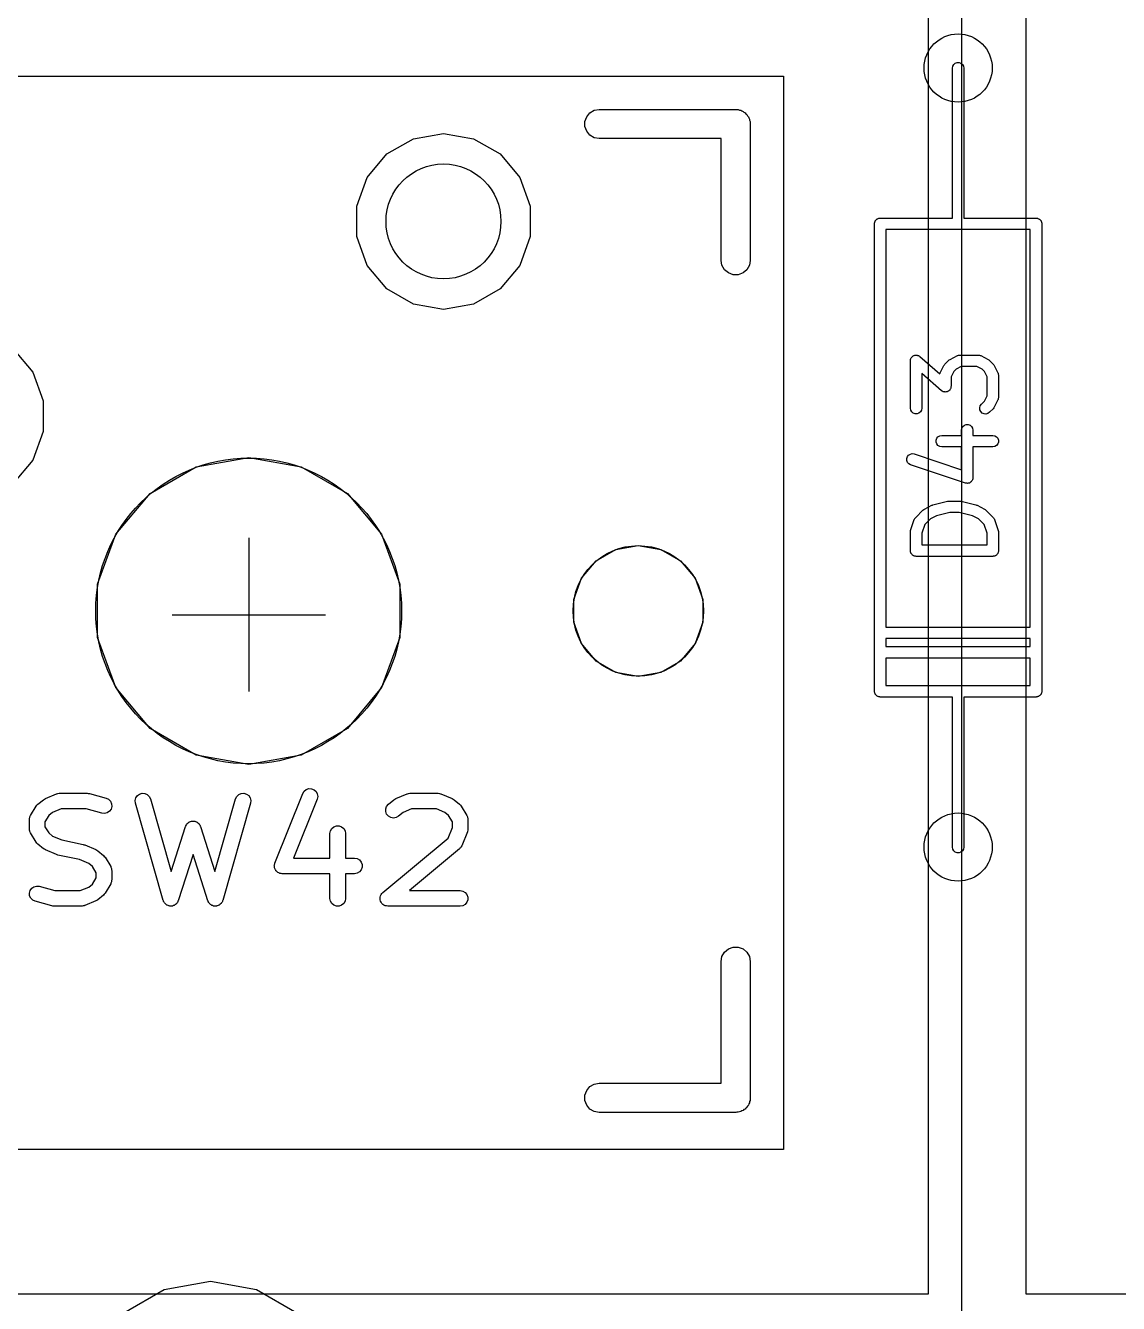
# Model space of a CAD drawing. Header units: millimetres. Extents: x 71 to 299, y 93 to 256.
# Drawn here: x 126.04 to 140.29, y 130.75 to 147.42 of the extents above; entities that cross this region are included whole.
import ezdxf

# ---------------------------------------------------------------- set-up
doc = ezdxf.new("R2010")
doc.units = ezdxf.units.MM
for name, color, linetype in [('BLACK', 7, 'Continuous'), ('PCB', 4, 'Continuous'), ('PCB_参照', 4, 'Continuous'), ('プレート', 6, 'Continuous'), ('物理キー', 7, 'Continuous')]:
    doc.layers.add(name, color=color, linetype=linetype)
doc.layers.add('補助線', color=4, linetype='Continuous', transparency=0.6)

# ---------------------------------------------------------------- blocks, each defined once
blk = doc.blocks.new('PCB詳細')
at = {"layer": 'BLACK'}
for p, q in [((73.925, -109.92), (73.9295, -109.894)), ((73.925, -111.19), (73.925, -109.92)), ((73.9295, -109.894), (73.9425, -109.872)), ((73.9425, -109.872), (73.9625, -109.855)), ((73.9625, -109.855), (73.987, -109.846)), ((73.987, -109.846), (74.013, -109.846)), ((74.013, -109.846), (74.0375, -109.855)), ((74.0375, -109.855), (74.0575, -109.872)), ((74.0575, -109.872), (74.0705, -109.894)), ((74.0705, -109.894), (74.075, -109.92)), ((74.075, -109.92), (74.075, -111.19)), ((69.1995, -110.504), (69.2568, -110.471)), ((69.2568, -110.471), (69.322, -110.459)), ((69.322, -110.459), (71.1, -110.459)), ((71.1, -110.459), (71.1164, -110.462)), ((71.1164, -110.462), (71.1331, -110.462)), ((71.1331, -110.462), (71.1487, -110.468)), ((71.1487, -110.468), (71.1652, -110.471)), ((71.1652, -110.471), (71.1796, -110.479)), ((71.1796, -110.479), (71.1953, -110.485)), ((71.1953, -110.485), (71.208, -110.496)), ((69.1344, -110.617), (69.157, -110.555)), ((69.1344, -110.683), (69.1344, -110.617)), ((69.157, -110.555), (69.1995, -110.504)), ((71.208, -110.496), (71.2225, -110.504)), ((71.2225, -110.504), (71.2332, -110.517)), ((71.2332, -110.517), (71.2459, -110.528)), ((71.2459, -110.528), (71.2543, -110.542)), ((71.2543, -110.542), (71.265, -110.555)), ((71.265, -110.555), (71.2707, -110.57)), ((71.2707, -110.57), (71.279, -110.585)), ((71.279, -110.585), (71.2819, -110.601)), ((71.2819, -110.601), (71.2876, -110.617)), ((71.2876, -110.617), (71.2876, -110.634)), ((71.2876, -110.634), (71.2905, -110.65)), ((71.2905, -110.65), (71.2905, -112.428)), ((66.8976, -110.842), (67.29, -110.773)), ((67.29, -110.773), (67.6824, -110.842)), ((69.157, -110.745), (69.1344, -110.683)), ((69.1995, -110.796), (69.157, -110.745)), ((69.2568, -110.829), (69.1995, -110.796)), ((66.5525, -111.041), (66.8976, -110.842)), ((67.6824, -110.842), (68.0275, -111.041)), ((69.322, -110.84), (69.2568, -110.829)), ((70.9095, -110.84), (69.322, -110.84)), ((70.9095, -112.428), (70.9095, -110.84)), ((66.2964, -111.346), (66.5525, -111.041)), ((68.0275, -111.041), (68.2836, -111.346)), ((73.925, -111.877), (73.925, -111.19)), ((74.075, -111.19), (74.075, -111.877)), ((66.1601, -111.721), (66.2964, -111.346)), ((68.2836, -111.346), (68.4199, -111.721)), ((66.1601, -112.119), (66.1601, -111.721)), ((68.4199, -111.721), (68.4199, -112.119)), ((72.909, -111.952), (72.9101, -111.946)), ((72.909, -118.048), (72.909, -111.952)), ((72.9101, -111.939), (72.9124, -111.933)), ((72.9101, -111.946), (72.9101, -111.939)), ((72.9124, -111.933), (72.9135, -111.926)), ((72.9135, -111.926), (72.9168, -111.921)), ((72.9168, -111.921), (72.919, -111.914)), ((72.919, -111.914), (72.9233, -111.909)), ((72.9233, -111.909), (72.9265, -111.904)), ((72.9265, -111.904), (72.9316, -111.9)), ((72.9316, -111.9), (72.9358, -111.895)), ((72.9358, -111.895), (72.9415, -111.891)), ((72.9415, -111.891), (72.9465, -111.887)), ((72.9465, -111.887), (72.9527, -111.885)), ((72.9527, -111.885), (72.9583, -111.882)), ((72.9583, -111.882), (72.9648, -111.88)), ((72.9648, -111.88), (72.971, -111.878)), ((72.971, -111.878), (72.9775, -111.878)), ((72.9775, -111.878), (72.984, -111.877)), ((72.984, -111.877), (73.925, -111.877)), ((74.075, -111.877), (75.016, -111.877)), ((75.016, -111.877), (75.0225, -111.878)), ((75.0225, -111.878), (75.029, -111.878)), ((75.029, -111.878), (75.0352, -111.88)), ((75.0352, -111.88), (75.0417, -111.882)), ((75.0417, -111.882), (75.0473, -111.885)), ((75.0473, -111.885), (75.0535, -111.887)), ((75.0535, -111.887), (75.0585, -111.891)), ((75.0585, -111.891), (75.0642, -111.895)), ((75.0642, -111.895), (75.0684, -111.9)), ((75.0684, -111.9), (75.0735, -111.904)), ((75.0735, -111.904), (75.0767, -111.909)), ((75.0767, -111.909), (75.081, -111.914)), ((75.081, -111.914), (75.0832, -111.921)), ((75.0832, -111.921), (75.0865, -111.926)), ((75.0865, -111.926), (75.0876, -111.933)), ((75.0876, -111.933), (75.0899, -111.939)), ((75.0899, -111.939), (75.0899, -111.946)), ((75.0899, -111.946), (75.091, -111.952)), ((75.091, -111.952), (75.091, -118.048)), ((66.2964, -112.494), (66.1601, -112.119)), ((68.4199, -112.119), (68.2836, -112.494)), ((74, -112.027), (73.059, -112.027)), ((73.059, -112.027), (73.059, -117.211)), ((74.941, -112.027), (74, -112.027)), ((74.941, -117.211), (74.941, -112.027)), ((66.5525, -112.799), (66.2964, -112.494)), ((68.2836, -112.494), (68.0275, -112.799)), ((70.921, -112.493), (70.9095, -112.428)), ((70.9541, -112.55), (70.921, -112.493)), ((71.279, -112.493), (71.2459, -112.55)), ((71.2905, -112.428), (71.279, -112.493)), ((71.0048, -112.593), (70.9541, -112.55)), ((71.0669, -112.616), (71.0048, -112.593)), ((71.1331, -112.616), (71.0669, -112.616)), ((71.1953, -112.593), (71.1331, -112.616)), ((71.2459, -112.55), (71.1953, -112.593)), ((66.8976, -112.998), (66.5525, -112.799)), ((68.0275, -112.799), (67.6824, -112.998)), ((67.29, -113.067), (66.8976, -112.998)), ((67.6824, -112.998), (67.29, -113.067)), ((61.6775, -113.581), (61.9336, -113.886)), ((73.3774, -113.738), (73.3787, -113.731)), ((73.3774, -114.357), (73.3774, -113.738)), ((73.3787, -113.731), (73.3788, -113.724)), ((73.3788, -113.724), (73.3809, -113.718)), ((73.3809, -113.718), (73.3819, -113.712)), ((73.3819, -113.712), (73.3856, -113.706)), ((73.3856, -113.706), (73.3882, -113.699)), ((73.3882, -113.699), (73.392, -113.695)), ((73.392, -113.695), (73.3949, -113.69)), ((73.3949, -113.69), (73.4005, -113.685)), ((73.4005, -113.685), (73.4054, -113.68)), ((73.4054, -113.68), (73.4104, -113.677)), ((73.4104, -113.677), (73.4149, -113.673)), ((73.4149, -113.673), (73.4218, -113.671)), ((73.4218, -113.671), (73.4282, -113.667)), ((73.4282, -113.667), (73.4339, -113.666)), ((73.4339, -113.666), (73.4394, -113.664)), ((73.4394, -113.664), (73.4467, -113.664)), ((73.4467, -113.664), (73.4539, -113.663)), ((73.4539, -113.663), (73.4596, -113.664)), ((73.4596, -113.664), (73.4654, -113.664)), ((73.4654, -113.664), (73.4723, -113.667)), ((73.4723, -113.667), (73.4795, -113.668)), ((73.4795, -113.668), (73.4844, -113.671)), ((73.4844, -113.671), (73.4899, -113.673)), ((73.4899, -113.673), (73.4955, -113.678)), ((73.4955, -113.678), (73.5018, -113.682)), ((73.5018, -113.682), (73.7618, -113.909)), ((73.7663, -113.895), (73.8139, -113.8)), ((73.8139, -113.8), (73.821, -113.79)), ((73.821, -113.79), (73.8279, -113.78)), ((73.8279, -113.78), (73.8755, -113.733)), ((73.8755, -113.733), (73.8854, -113.726)), ((73.8854, -113.726), (73.895, -113.719)), ((73.895, -113.719), (73.9903, -113.671)), ((74.0415, -113.813), (73.973, -113.847)), ((73.9903, -113.671), (73.9944, -113.67)), ((73.9944, -113.67), (73.9982, -113.668)), ((73.9982, -113.668), (74.0068, -113.666)), ((74.0068, -113.666), (74.0152, -113.664)), ((74.0152, -113.664), (74.0196, -113.664)), ((74.0196, -113.664), (74.0238, -113.663)), ((74.0238, -113.663), (74.2619, -113.663)), ((74.2442, -113.813), (74.0415, -113.813)), ((74.3127, -113.847), (74.2442, -113.813)), ((74.2619, -113.663), (74.2662, -113.664)), ((74.2662, -113.664), (74.2705, -113.664)), ((74.2705, -113.664), (74.2789, -113.666)), ((74.2789, -113.666), (74.2876, -113.668)), ((74.2876, -113.668), (74.2913, -113.67)), ((74.2913, -113.67), (74.2954, -113.671)), ((74.2954, -113.671), (74.3907, -113.719)), ((74.3907, -113.719), (74.4003, -113.726)), ((74.4003, -113.726), (74.4102, -113.733)), ((74.4102, -113.733), (74.4578, -113.78)), ((74.4578, -113.78), (74.4647, -113.79)), ((74.4647, -113.79), (74.4718, -113.8)), ((74.4718, -113.8), (74.5195, -113.895)), ((61.9336, -113.886), (62.0699, -114.261)), ((73.7839, -114.128), (73.5274, -113.903)), ((73.5274, -113.903), (73.5274, -114.357)), ((73.7618, -113.909), (73.7629, -113.903)), ((73.7629, -113.903), (73.765, -113.899)), ((73.765, -113.899), (73.7663, -113.895)), ((73.9426, -113.878), (73.9083, -113.946)), ((73.9083, -113.946), (73.9083, -114.071)), ((73.973, -113.847), (73.9426, -113.878)), ((74.3431, -113.878), (74.3127, -113.847)), ((74.3774, -113.946), (74.3431, -113.878)), ((74.3774, -114.197), (74.3774, -113.946)), ((74.5195, -113.895), (74.5207, -113.899)), ((74.5207, -113.899), (74.5229, -113.903)), ((74.5229, -113.903), (74.5244, -113.912)), ((74.5244, -113.912), (74.5269, -113.92)), ((74.5269, -113.92), (74.5266, -113.924)), ((74.5266, -113.924), (74.5274, -113.929)), ((74.5274, -113.929), (74.5274, -114.214)), ((73.7902, -114.132), (73.7839, -114.128)), ((73.7958, -114.136), (73.7902, -114.132)), ((73.8013, -114.138), (73.7958, -114.136)), ((73.8062, -114.141), (73.8013, -114.138)), ((73.8134, -114.143), (73.8062, -114.141)), ((73.8203, -114.145), (73.8134, -114.143)), ((73.8261, -114.145), (73.8203, -114.145)), ((73.8318, -114.146), (73.8261, -114.145)), ((73.839, -114.145), (73.8318, -114.146)), ((73.8464, -114.145), (73.839, -114.145)), ((73.8518, -114.143), (73.8464, -114.145)), ((73.8575, -114.142), (73.8518, -114.143)), ((73.8639, -114.139), (73.8575, -114.142)), ((73.8708, -114.136), (73.8639, -114.139)), ((73.8753, -114.133), (73.8708, -114.136)), ((73.8803, -114.13), (73.8753, -114.133)), ((73.8852, -114.124), (73.8803, -114.13)), ((73.8908, -114.12), (73.8852, -114.124)), ((73.8937, -114.115), (73.8908, -114.12)), ((73.8975, -114.11), (73.8937, -114.115)), ((73.9001, -114.103), (73.8975, -114.11)), ((73.9038, -114.097), (73.9001, -114.103)), ((73.9048, -114.091), (73.9038, -114.097)), ((73.9069, -114.086), (73.9048, -114.091)), ((73.9071, -114.079), (73.9069, -114.086)), ((73.9083, -114.071), (73.9071, -114.079)), ((62.0699, -114.261), (62.0699, -114.659)), ((74.2824, -114.351), (74.2892, -114.325)), ((74.2892, -114.325), (74.3041, -114.304)), ((74.3041, -114.304), (74.3431, -114.265)), ((74.3431, -114.265), (74.3774, -114.197)), ((74.5195, -114.248), (74.4718, -114.343)), ((74.5207, -114.244), (74.5195, -114.248)), ((74.5229, -114.24), (74.5207, -114.244)), ((74.5244, -114.231), (74.5229, -114.24)), ((74.5269, -114.223), (74.5244, -114.231)), ((74.5274, -114.214), (74.5266, -114.219)), ((74.5266, -114.219), (74.5269, -114.223)), ((73.3819, -114.383), (73.3774, -114.357)), ((73.3949, -114.405), (73.3819, -114.383)), ((73.4149, -114.422), (73.3949, -114.405)), ((73.4394, -114.431), (73.4149, -114.422)), ((73.4654, -114.431), (73.4394, -114.431)), ((73.4899, -114.422), (73.4654, -114.431)), ((73.5098, -114.405), (73.4899, -114.422)), ((73.5229, -114.383), (73.5098, -114.405)), ((73.5274, -114.357), (73.5229, -114.383)), ((74.2847, -114.377), (74.2824, -114.351)), ((74.2957, -114.4), (74.2847, -114.377)), ((74.3141, -114.419), (74.2957, -114.4)), ((74.3377, -114.43), (74.3141, -114.419)), ((74.3637, -114.432), (74.3377, -114.43)), ((74.3888, -114.425), (74.3637, -114.432)), ((74.4102, -114.41), (74.3888, -114.425)), ((74.4578, -114.363), (74.4102, -114.41)), ((74.4647, -114.353), (74.4578, -114.363)), ((74.4718, -114.343), (74.4647, -114.353)), ((62.0699, -114.659), (61.9336, -115.034)), ((74.044, -114.643), (74.0486, -114.617)), ((74.044, -114.711), (74.044, -114.643)), ((74.0486, -114.617), (74.0616, -114.595)), ((74.0616, -114.595), (74.0815, -114.578)), ((74.0815, -114.578), (74.106, -114.569)), ((74.106, -114.569), (74.1321, -114.569)), ((74.1321, -114.569), (74.1565, -114.578)), ((74.1565, -114.578), (74.1765, -114.595)), ((74.1765, -114.595), (74.1895, -114.617)), ((74.1895, -114.617), (74.194, -114.643)), ((74.194, -114.643), (74.194, -114.711)), ((73.7119, -114.773), (73.7208, -114.748)), ((73.7119, -114.799), (73.7119, -114.773)), ((73.7208, -114.823), (73.7119, -114.799)), ((73.7208, -114.748), (73.7375, -114.728)), ((73.7375, -114.843), (73.7208, -114.823)), ((73.7375, -114.728), (73.7601, -114.715)), ((73.7601, -114.715), (73.7857, -114.711)), ((73.7857, -114.711), (74.044, -114.711)), ((74.194, -114.711), (74.4524, -114.711)), ((74.4524, -114.711), (74.478, -114.715)), ((74.478, -114.715), (74.5006, -114.728)), ((74.5006, -114.728), (74.5173, -114.748)), ((74.5173, -114.823), (74.5006, -114.843)), ((74.5173, -114.748), (74.5262, -114.773)), ((74.5262, -114.799), (74.5173, -114.823)), ((74.5262, -114.773), (74.5262, -114.799)), ((73.3306, -115.013), (73.3388, -114.988)), ((73.3388, -114.988), (73.355, -114.968)), ((73.355, -114.968), (73.3772, -114.954)), ((73.3772, -114.954), (73.4027, -114.949)), ((73.4027, -114.949), (73.4285, -114.953)), ((73.4285, -114.953), (74.044, -115.158)), ((73.7601, -114.856), (73.7375, -114.843)), ((73.7857, -114.861), (73.7601, -114.856)), ((74.044, -114.861), (73.7857, -114.861)), ((74.044, -115.158), (74.044, -114.861)), ((74.4524, -114.861), (74.194, -114.861)), ((74.194, -114.861), (74.194, -115.262)), ((74.478, -114.856), (74.4524, -114.861)), ((74.5006, -114.843), (74.478, -114.856)), ((61.9336, -115.034), (61.6775, -115.339)), ((63.4634, -115.467), (64.0654, -115.119)), ((64.0654, -115.119), (64.75, -114.998)), ((64.75, -114.998), (65.4346, -115.119)), ((65.4346, -115.119), (66.0365, -115.467)), ((73.3313, -115.039), (73.3306, -115.013)), ((73.3409, -115.063), (73.3313, -115.039)), ((73.3581, -115.083), (73.3409, -115.063)), ((73.381, -115.095), (73.3581, -115.083)), ((74.0953, -115.333), (73.381, -115.095)), ((74.1565, -115.327), (74.1513, -115.329)), ((74.1624, -115.322), (74.1565, -115.327)), ((74.1688, -115.318), (74.1624, -115.322)), ((74.1723, -115.314), (74.1688, -115.318)), ((74.1765, -115.31), (74.1723, -115.314)), ((74.1803, -115.304), (74.1765, -115.31)), ((74.185, -115.298), (74.1803, -115.304)), ((74.1868, -115.292), (74.185, -115.298)), ((74.1895, -115.288), (74.1868, -115.292)), ((74.1908, -115.28), (74.1895, -115.288)), ((74.1932, -115.273), (74.1908, -115.28)), ((74.194, -115.262), (74.1931, -115.267)), ((74.1931, -115.267), (74.1932, -115.273)), ((63.0166, -115.999), (63.4634, -115.467)), ((66.0365, -115.467), (66.4834, -115.999)), ((74.1008, -115.334), (74.0953, -115.333)), ((74.106, -115.336), (74.1008, -115.334)), ((74.1136, -115.336), (74.106, -115.336)), ((74.1211, -115.337), (74.1136, -115.336)), ((74.1265, -115.336), (74.1211, -115.337)), ((74.1321, -115.336), (74.1265, -115.336)), ((74.1392, -115.333), (74.1321, -115.336)), ((74.1466, -115.332), (74.1392, -115.333)), ((74.1513, -115.329), (74.1466, -115.332)), ((73.5617, -115.671), (73.6569, -115.623)), ((73.6569, -115.623), (73.6648, -115.621)), ((73.6648, -115.621), (73.6723, -115.618)), ((73.6723, -115.618), (73.8628, -115.57)), ((73.8628, -115.57), (73.8719, -115.569)), ((73.8719, -115.569), (73.881, -115.568)), ((73.881, -115.568), (74.0238, -115.568)), ((74.0238, -115.568), (74.0328, -115.569)), ((74.0328, -115.569), (74.042, -115.57)), ((74.042, -115.57), (74.2325, -115.618)), ((74.2325, -115.618), (74.24, -115.621)), ((74.24, -115.621), (74.2478, -115.623)), ((74.2478, -115.623), (74.3431, -115.671)), ((73.3812, -115.952), (73.4288, -115.81)), ((73.4288, -115.81), (73.4309, -115.806)), ((73.4309, -115.806), (73.432, -115.802)), ((73.432, -115.802), (73.4371, -115.794)), ((73.4371, -115.794), (73.4413, -115.787)), ((73.4413, -115.787), (73.4445, -115.784)), ((73.4445, -115.784), (73.447, -115.78)), ((73.447, -115.78), (73.5422, -115.685)), ((73.5422, -115.685), (73.552, -115.678)), ((73.552, -115.678), (73.5617, -115.671)), ((73.6397, -115.8), (73.5656, -115.874)), ((73.7167, -115.761), (73.6397, -115.8)), ((73.8902, -115.718), (73.7167, -115.761)), ((74.0146, -115.718), (73.8902, -115.718)), ((74.1881, -115.761), (74.0146, -115.718)), ((74.2651, -115.8), (74.1881, -115.761)), ((74.3392, -115.874), (74.2651, -115.8)), ((74.3431, -115.671), (74.3527, -115.678)), ((74.3527, -115.678), (74.3626, -115.685)), ((74.3626, -115.685), (74.4578, -115.78)), ((74.4578, -115.78), (74.4603, -115.784)), ((74.4603, -115.784), (74.4635, -115.787)), ((74.4635, -115.787), (74.4677, -115.794)), ((74.4677, -115.794), (74.4727, -115.802)), ((74.4727, -115.802), (74.4739, -115.806)), ((74.4739, -115.806), (74.4759, -115.81)), ((74.4759, -115.81), (74.5235, -115.952)), ((73.3774, -115.976), (73.3795, -115.964)), ((73.3774, -116.214), (73.3774, -115.976)), ((73.3795, -115.964), (73.3812, -115.952)), ((73.5656, -115.874), (73.5274, -115.988)), ((73.5274, -115.988), (73.5274, -116.139)), ((74.3774, -115.988), (74.3392, -115.874)), ((74.3774, -116.139), (74.3774, -115.988)), ((74.5235, -115.952), (74.5253, -115.964)), ((74.5253, -115.964), (74.5274, -115.976)), ((74.5274, -115.976), (74.5274, -116.214)), ((62.7789, -116.652), (63.0166, -115.999)), ((66.4834, -115.999), (66.7211, -116.652)), ((69.5379, -116.197), (69.83, -116.146)), ((69.83, -116.146), (70.1221, -116.197)), ((73.5274, -116.139), (74.3774, -116.139)), ((69.281, -116.346), (69.5379, -116.197)), ((70.1221, -116.197), (70.379, -116.346)), ((73.3785, -116.221), (73.3774, -116.214)), ((73.3785, -116.227), (73.3785, -116.221)), ((73.3808, -116.233), (73.3785, -116.227)), ((73.3819, -116.24), (73.3808, -116.233)), ((73.3852, -116.246), (73.3819, -116.24)), ((73.3874, -116.252), (73.3852, -116.246)), ((73.3916, -116.257), (73.3874, -116.252)), ((73.3949, -116.262), (73.3916, -116.257)), ((73.4, -116.267), (73.3949, -116.262)), ((73.4042, -116.272), (73.4, -116.267)), ((73.4099, -116.275), (73.4042, -116.272)), ((73.4149, -116.279), (73.4099, -116.275)), ((73.421, -116.281), (73.4149, -116.279)), ((73.4267, -116.285), (73.421, -116.281)), ((73.4332, -116.286), (73.4267, -116.285)), ((73.4394, -116.288), (73.4332, -116.286)), ((73.4459, -116.288), (73.4394, -116.288)), ((73.4524, -116.289), (73.4459, -116.288)), ((74.4524, -116.289), (73.4524, -116.289)), ((74.4588, -116.288), (74.4524, -116.289)), ((74.4654, -116.288), (74.4588, -116.288)), ((74.4716, -116.286), (74.4654, -116.288)), ((74.478, -116.285), (74.4716, -116.286)), ((74.4837, -116.281), (74.478, -116.285)), ((74.4899, -116.279), (74.4837, -116.281)), ((74.4949, -116.275), (74.4899, -116.279)), ((74.5006, -116.272), (74.4949, -116.275)), ((74.5048, -116.267), (74.5006, -116.272)), ((74.5098, -116.262), (74.5048, -116.267)), ((74.5131, -116.257), (74.5098, -116.262)), ((74.5173, -116.252), (74.5131, -116.257)), ((74.5196, -116.246), (74.5173, -116.252)), ((74.5229, -116.24), (74.5196, -116.246)), ((74.524, -116.233), (74.5229, -116.24)), ((74.5262, -116.227), (74.524, -116.233)), ((74.5274, -116.214), (74.5262, -116.221)), ((74.5262, -116.221), (74.5262, -116.227)), ((69.0903, -116.573), (69.281, -116.346)), ((70.379, -116.346), (70.5697, -116.573)), ((62.7789, -117.348), (62.7789, -116.652)), ((66.7211, -116.652), (66.7211, -117.348)), ((68.9888, -116.852), (69.0903, -116.573)), ((70.5697, -116.573), (70.6712, -116.852)), ((68.9888, -117.148), (68.9888, -116.852)), ((70.6712, -116.852), (70.6712, -117.148)), ((69.0903, -117.427), (68.9888, -117.148)), ((70.6712, -117.148), (70.5697, -117.427)), ((73.059, -117.211), (74.941, -117.211)), ((63.0166, -118.001), (62.7789, -117.348)), ((66.7211, -117.348), (66.4834, -118.001)), ((69.281, -117.654), (69.0903, -117.427)), ((70.5697, -117.427), (70.379, -117.654)), ((73.059, -117.361), (73.059, -117.465)), ((74.941, -117.361), (73.059, -117.361)), ((73.059, -117.465), (74.941, -117.465)), ((74.941, -117.465), (74.941, -117.361)), ((69.5379, -117.803), (69.281, -117.654)), ((70.379, -117.654), (70.1221, -117.803)), ((74.941, -117.615), (73.059, -117.615)), ((73.059, -117.615), (73.059, -117.973)), ((74.941, -117.973), (74.941, -117.615)), ((69.83, -117.854), (69.5379, -117.803)), ((70.1221, -117.803), (69.83, -117.854)), ((73.059, -117.973), (74, -117.973)), ((74, -117.973), (74.941, -117.973)), ((63.4634, -118.533), (63.0166, -118.001)), ((66.4834, -118.001), (66.0365, -118.533)), ((72.9101, -118.054), (72.909, -118.048)), ((72.9101, -118.061), (72.9101, -118.054)), ((72.9124, -118.067), (72.9101, -118.061)), ((72.9135, -118.074), (72.9124, -118.067)), ((72.9168, -118.079), (72.9135, -118.074)), ((72.919, -118.085), (72.9168, -118.079)), ((72.9233, -118.091), (72.919, -118.085)), ((72.9265, -118.096), (72.9233, -118.091)), ((72.9316, -118.1), (72.9265, -118.096)), ((72.9358, -118.105), (72.9316, -118.1)), ((72.9415, -118.109), (72.9358, -118.105)), ((72.9465, -118.113), (72.9415, -118.109)), ((72.9527, -118.115), (72.9465, -118.113)), ((72.9583, -118.118), (72.9527, -118.115)), ((72.9648, -118.12), (72.9583, -118.118)), ((72.971, -118.122), (72.9648, -118.12)), ((72.9775, -118.122), (72.971, -118.122)), ((72.984, -118.123), (72.9775, -118.122)), ((73.925, -118.123), (72.984, -118.123)), ((73.925, -118.81), (73.925, -118.123)), ((75.016, -118.123), (74.075, -118.123)), ((74.075, -118.123), (74.075, -118.81)), ((75.0225, -118.122), (75.016, -118.123)), ((75.029, -118.122), (75.0225, -118.122)), ((75.0352, -118.12), (75.029, -118.122)), ((75.0417, -118.118), (75.0352, -118.12)), ((75.0473, -118.115), (75.0417, -118.118)), ((75.0535, -118.113), (75.0473, -118.115)), ((75.0585, -118.109), (75.0535, -118.113)), ((75.0642, -118.105), (75.0585, -118.109)), ((75.0684, -118.1), (75.0642, -118.105)), ((75.0735, -118.096), (75.0684, -118.1)), ((75.0767, -118.091), (75.0735, -118.096)), ((75.081, -118.085), (75.0767, -118.091)), ((75.0832, -118.079), (75.081, -118.085)), ((75.0865, -118.074), (75.0832, -118.079)), ((75.0876, -118.067), (75.0865, -118.074)), ((75.0899, -118.061), (75.0876, -118.067)), ((75.091, -118.048), (75.0899, -118.054)), ((75.0899, -118.054), (75.0899, -118.061)), ((64.0654, -118.881), (63.4634, -118.533)), ((66.0365, -118.533), (65.4346, -118.881)), ((73.925, -120.08), (73.925, -118.81)), ((74.075, -118.81), (74.075, -120.08)), ((64.75, -119.002), (64.0654, -118.881)), ((65.4346, -118.881), (64.75, -119.002)), ((65.5003, -119.33), (65.5338, -119.318)), ((65.5338, -119.318), (65.5691, -119.32)), ((65.5691, -119.32), (65.6018, -119.333)), ((61.9998, -119.522), (62.0724, -119.462)), ((62.0724, -119.462), (62.0856, -119.454)), ((62.0856, -119.454), (62.0984, -119.446)), ((62.0984, -119.446), (62.2435, -119.386)), ((62.2435, -119.386), (62.2458, -119.385)), ((62.2458, -119.385), (62.2478, -119.384)), ((62.2478, -119.384), (62.2629, -119.381)), ((62.2629, -119.381), (62.2779, -119.378)), ((62.2779, -119.378), (62.2803, -119.378)), ((62.2803, -119.378), (62.2826, -119.378)), ((62.2826, -119.378), (62.6454, -119.378)), ((62.6454, -119.378), (62.659, -119.38)), ((62.659, -119.38), (62.6726, -119.382)), ((62.6726, -119.382), (62.8903, -119.442)), ((62.8903, -119.442), (62.9222, -119.457)), ((62.9222, -119.457), (62.9469, -119.482)), ((62.9469, -119.482), (62.9615, -119.515)), ((63.2698, -119.472), (63.2784, -119.438)), ((63.2735, -119.507), (63.2698, -119.472)), ((63.2784, -119.438), (63.2981, -119.409)), ((63.2981, -119.409), (63.3267, -119.388)), ((63.3267, -119.388), (63.3606, -119.378)), ((63.3606, -119.378), (63.3958, -119.381)), ((63.3958, -119.381), (63.428, -119.395)), ((63.428, -119.395), (63.4534, -119.42)), ((63.4534, -119.42), (63.4688, -119.452)), ((63.4688, -119.452), (63.7395, -120.399)), ((64.3091, -120.399), (64.5797, -119.452)), ((64.5797, -119.452), (64.5952, -119.42)), ((64.5952, -119.42), (64.6205, -119.395)), ((64.6205, -119.395), (64.6528, -119.381)), ((64.6528, -119.381), (64.688, -119.378)), ((64.688, -119.378), (64.7219, -119.388)), ((64.7219, -119.388), (64.7504, -119.409)), ((64.7504, -119.409), (64.7702, -119.438)), ((64.7702, -119.438), (64.7788, -119.472)), ((64.7788, -119.472), (64.7751, -119.507)), ((65.0911, -120.288), (65.454, -119.381)), ((65.6426, -119.457), (65.3355, -120.225)), ((65.454, -119.381), (65.4725, -119.351)), ((65.4725, -119.351), (65.5003, -119.33)), ((65.6018, -119.333), (65.6281, -119.356)), ((65.6281, -119.356), (65.6448, -119.387)), ((65.6498, -119.422), (65.6426, -119.457)), ((65.6448, -119.387), (65.6498, -119.422)), ((66.5718, -119.522), (66.6444, -119.462)), ((66.6444, -119.462), (66.6576, -119.454)), ((66.6576, -119.454), (66.6704, -119.446)), ((66.6704, -119.446), (66.8155, -119.386)), ((66.8155, -119.386), (66.8178, -119.385)), ((66.8178, -119.385), (66.8198, -119.384)), ((66.8198, -119.384), (66.8349, -119.381)), ((66.8349, -119.381), (66.8499, -119.378)), ((66.8499, -119.378), (66.8523, -119.378)), ((66.8523, -119.378), (66.8546, -119.378)), ((66.8546, -119.378), (67.2174, -119.378)), ((67.2174, -119.378), (67.2197, -119.378)), ((67.2197, -119.378), (67.2221, -119.378)), ((67.2221, -119.378), (67.2371, -119.381)), ((67.2371, -119.381), (67.2522, -119.384)), ((67.2522, -119.384), (67.2542, -119.385)), ((67.2542, -119.385), (67.2565, -119.386)), ((67.2565, -119.386), (67.4016, -119.446)), ((67.4016, -119.446), (67.4144, -119.454)), ((67.4144, -119.454), (67.4276, -119.462)), ((67.4276, -119.462), (67.5002, -119.522)), ((61.9052, -119.669), (61.9777, -119.548)), ((61.9777, -119.548), (61.9888, -119.535)), ((61.9888, -119.535), (61.9998, -119.522)), ((62.1907, -119.628), (62.1431, -119.668)), ((62.3029, -119.581), (62.1907, -119.628)), ((62.6316, -119.581), (62.3029, -119.581)), ((62.8359, -119.638), (62.6316, -119.581)), ((62.8711, -119.641), (62.8359, -119.638)), ((62.9052, -119.632), (62.8711, -119.641)), ((62.9343, -119.612), (62.9052, -119.632)), ((62.9548, -119.584), (62.9343, -119.612)), ((62.9643, -119.55), (62.9548, -119.584)), ((62.9615, -119.515), (62.9643, -119.55)), ((63.6363, -120.777), (63.2735, -119.507)), ((64.7751, -119.507), (64.4123, -120.777)), ((66.5367, -119.618), (66.5369, -119.582)), ((66.5487, -119.651), (66.5367, -119.618)), ((66.5369, -119.582), (66.549, -119.549)), ((66.5713, -119.678), (66.5487, -119.651)), ((66.549, -119.549), (66.5718, -119.522)), ((66.7627, -119.628), (66.7019, -119.679)), ((66.8749, -119.581), (66.7627, -119.628)), ((67.1971, -119.581), (66.8749, -119.581)), ((67.3093, -119.628), (67.1971, -119.581)), ((67.3569, -119.668), (67.3093, -119.628)), ((67.5002, -119.522), (67.5111, -119.535)), ((67.5111, -119.535), (67.5223, -119.548)), ((67.5223, -119.548), (67.5948, -119.669)), ((61.8907, -119.721), (61.8924, -119.712)), ((61.8907, -119.842), (61.8907, -119.721)), ((61.8924, -119.712), (61.8925, -119.702)), ((61.8925, -119.702), (61.8954, -119.695)), ((61.8954, -119.695), (61.8968, -119.687)), ((61.8968, -119.687), (61.9017, -119.678)), ((61.9017, -119.678), (61.9052, -119.669)), ((62.1431, -119.668), (62.0939, -119.75)), ((62.0939, -119.75), (62.0939, -119.814)), ((62.0939, -119.814), (62.1431, -119.896)), ((63.7395, -120.399), (63.9275, -119.811)), ((63.9275, -119.811), (63.9294, -119.808)), ((63.9294, -119.808), (63.9303, -119.804)), ((63.9303, -119.804), (63.9376, -119.792)), ((63.9376, -119.792), (63.9439, -119.78)), ((63.9439, -119.78), (63.9469, -119.777)), ((63.9469, -119.777), (63.9491, -119.774)), ((63.9491, -119.774), (63.9599, -119.766)), ((63.9599, -119.766), (63.9701, -119.756)), ((63.9701, -119.756), (63.9738, -119.755)), ((63.9738, -119.755), (63.977, -119.752)), ((63.977, -119.752), (63.99, -119.748)), ((63.99, -119.748), (64.0027, -119.743)), ((64.0027, -119.743), (64.0068, -119.743)), ((64.0068, -119.743), (64.0106, -119.742)), ((64.0106, -119.742), (64.0243, -119.742)), ((64.0243, -119.742), (64.038, -119.742)), ((64.038, -119.742), (64.0418, -119.743)), ((64.0418, -119.743), (64.0459, -119.743)), ((64.0459, -119.743), (64.0585, -119.748)), ((64.0585, -119.748), (64.0716, -119.752)), ((64.0716, -119.752), (64.0748, -119.755)), ((64.0748, -119.755), (64.0785, -119.756)), ((64.0785, -119.756), (64.0887, -119.766)), ((64.0887, -119.766), (64.0995, -119.774)), ((64.0995, -119.774), (64.1016, -119.777)), ((64.1016, -119.777), (64.1046, -119.78)), ((64.1046, -119.78), (64.111, -119.792)), ((64.111, -119.792), (64.1183, -119.804)), ((64.1183, -119.804), (64.1192, -119.808)), ((64.1192, -119.808), (64.1211, -119.811)), ((64.1211, -119.811), (64.3091, -120.399)), ((65.8333, -119.838), (65.8603, -119.815)), ((65.8603, -119.815), (65.8935, -119.803)), ((65.8935, -119.803), (65.9288, -119.803)), ((65.9288, -119.803), (65.9619, -119.815)), ((65.9619, -119.815), (65.989, -119.838)), ((66.6018, -119.696), (66.5713, -119.678)), ((66.6365, -119.702), (66.6018, -119.696)), ((66.6713, -119.696), (66.6365, -119.702)), ((66.7019, -119.679), (66.6713, -119.696)), ((67.3504, -119.962), (67.4061, -119.823)), ((67.4061, -119.75), (67.3569, -119.668)), ((67.4061, -119.823), (67.4061, -119.75)), ((67.5948, -119.669), (67.5983, -119.678)), ((67.5983, -119.678), (67.6032, -119.687)), ((67.6032, -119.687), (67.6046, -119.695)), ((67.6046, -119.695), (67.6075, -119.702)), ((67.6075, -119.702), (67.6076, -119.712)), ((67.6076, -119.712), (67.6093, -119.721)), ((67.6093, -119.721), (67.6093, -119.842)), ((61.8924, -119.852), (61.8907, -119.842)), ((61.8925, -119.862), (61.8924, -119.852)), ((61.8954, -119.869), (61.8925, -119.862)), ((61.8968, -119.877), (61.8954, -119.869)), ((61.9017, -119.886), (61.8968, -119.877)), ((61.9052, -119.895), (61.9017, -119.886)), ((61.9777, -120.016), (61.9052, -119.895)), ((62.1431, -119.896), (62.1907, -119.936)), ((62.1907, -119.936), (62.3127, -119.987)), ((62.3127, -119.987), (62.5936, -120.045)), ((65.8095, -119.903), (65.8157, -119.868)), ((65.8095, -120.225), (65.8095, -119.903)), ((65.8157, -119.868), (65.8333, -119.838)), ((65.989, -119.838), (66.0066, -119.868)), ((66.0066, -119.868), (66.0127, -119.903)), ((66.0127, -119.903), (66.0127, -120.225)), ((66.4992, -120.671), (67.3504, -119.962)), ((67.602, -119.88), (67.5295, -120.062)), ((67.6024, -119.879), (67.602, -119.88)), ((67.6032, -119.877), (67.6024, -119.879)), ((67.606, -119.861), (67.6032, -119.877)), ((67.6093, -119.846), (67.606, -119.861)), ((67.6093, -119.842), (67.609, -119.844)), ((67.609, -119.844), (67.6093, -119.846)), ((61.9889, -120.028), (61.9777, -120.016)), ((61.9998, -120.041), (61.9889, -120.028)), ((62.0724, -120.102), (61.9998, -120.041)), ((62.0856, -120.109), (62.0724, -120.102)), ((62.0984, -120.118), (62.0856, -120.109)), ((62.2435, -120.178), (62.0984, -120.118)), ((62.5936, -120.045), (62.6025, -120.049)), ((62.6025, -120.049), (62.6119, -120.051)), ((62.6119, -120.051), (62.7571, -120.111)), ((62.7571, -120.111), (62.7699, -120.12)), ((62.7699, -120.12), (62.783, -120.127)), ((62.783, -120.127), (62.8556, -120.188)), ((67.5002, -120.102), (66.8449, -120.648)), ((67.505, -120.096), (67.5002, -120.102)), ((67.5109, -120.092), (67.505, -120.096)), ((67.5163, -120.083), (67.5109, -120.092)), ((67.523, -120.075), (67.5163, -120.083)), ((67.5255, -120.068), (67.523, -120.075)), ((67.5295, -120.062), (67.5255, -120.068)), ((73.9295, -120.106), (73.925, -120.08)), ((73.9425, -120.128), (73.9295, -120.106)), ((73.9625, -120.145), (73.9425, -120.128)), ((73.987, -120.154), (73.9625, -120.145)), ((74.013, -120.154), (73.987, -120.154)), ((74.0375, -120.145), (74.013, -120.154)), ((74.0575, -120.128), (74.0375, -120.145)), ((74.0705, -120.106), (74.0575, -120.128)), ((74.075, -120.08), (74.0705, -120.106)), ((62.2529, -120.18), (62.2435, -120.178)), ((62.2618, -120.184), (62.2529, -120.18)), ((62.5427, -120.242), (62.2618, -120.184)), ((62.6648, -120.293), (62.5427, -120.242)), ((62.7123, -120.333), (62.6648, -120.293)), ((62.8556, -120.188), (62.8666, -120.201)), ((62.8666, -120.201), (62.8777, -120.213)), ((62.8777, -120.213), (62.9503, -120.334)), ((64.0243, -120.176), (63.8308, -120.78)), ((64.2178, -120.78), (64.0243, -120.176)), ((65.0839, -120.323), (65.0854, -120.316)), ((65.0854, -120.333), (65.0839, -120.323)), ((65.0854, -120.309), (65.089, -120.299)), ((65.0854, -120.316), (65.0854, -120.309)), ((65.089, -120.299), (65.0911, -120.288)), ((65.3355, -120.225), (65.8095, -120.225)), ((66.0127, -120.225), (66.1289, -120.225)), ((66.1289, -120.225), (66.1636, -120.231)), ((66.1636, -120.231), (66.1942, -120.248)), ((66.1942, -120.248), (66.2168, -120.275)), ((66.2168, -120.275), (66.2289, -120.309)), ((66.2289, -120.309), (66.2289, -120.344)), ((62.7615, -120.415), (62.7123, -120.333)), ((62.7123, -120.562), (62.7615, -120.479)), ((62.7615, -120.479), (62.7615, -120.415)), ((62.9503, -120.334), (62.9537, -120.343)), ((62.9537, -120.343), (62.9586, -120.352)), ((62.9586, -120.352), (62.96, -120.36)), ((62.96, -120.36), (62.9629, -120.367)), ((62.9629, -120.367), (62.9631, -120.377)), ((62.9631, -120.377), (62.9647, -120.387)), ((62.9647, -120.387), (62.9647, -120.508)), ((65.0854, -120.344), (65.0854, -120.333)), ((65.0879, -120.351), (65.0854, -120.344)), ((65.0889, -120.358), (65.0879, -120.351)), ((65.0939, -120.367), (65.0889, -120.358)), ((65.0974, -120.377), (65.0939, -120.367)), ((65.1021, -120.383), (65.0974, -120.377)), ((65.1056, -120.389), (65.1021, -120.383)), ((65.1134, -120.396), (65.1056, -120.389)), ((65.1201, -120.404), (65.1134, -120.396)), ((65.1264, -120.408), (65.1201, -120.404)), ((65.1319, -120.413), (65.1264, -120.408)), ((65.1416, -120.416), (65.1319, -120.413)), ((65.1507, -120.422), (65.1416, -120.416)), ((65.1579, -120.423), (65.1507, -120.422)), ((65.1646, -120.426), (65.1579, -120.423)), ((65.1751, -120.426), (65.1646, -120.426)), ((65.1854, -120.428), (65.1751, -120.426)), ((65.8095, -120.428), (65.1854, -120.428)), ((65.8095, -120.75), (65.8095, -120.428)), ((66.1289, -120.428), (66.0127, -120.428)), ((66.0127, -120.428), (66.0127, -120.75)), ((66.1636, -120.422), (66.1289, -120.428)), ((66.1942, -120.404), (66.1636, -120.422)), ((66.2168, -120.377), (66.1942, -120.404)), ((66.2289, -120.344), (66.2168, -120.377)), ((61.8912, -120.679), (61.9006, -120.645)), ((61.9006, -120.645), (61.9211, -120.617)), ((61.9211, -120.617), (61.9502, -120.597)), ((61.9502, -120.597), (61.9844, -120.588)), ((61.9844, -120.588), (62.0195, -120.591)), ((62.0195, -120.591), (62.2238, -120.648)), ((62.2238, -120.648), (62.5525, -120.648)), ((62.5525, -120.648), (62.6648, -120.601)), ((62.6648, -120.601), (62.7123, -120.562)), ((62.9503, -120.56), (62.8777, -120.681)), ((62.9537, -120.551), (62.9503, -120.56)), ((62.9586, -120.542), (62.9537, -120.551)), ((62.96, -120.534), (62.9586, -120.542)), ((62.9629, -120.527), (62.96, -120.534)), ((62.9631, -120.517), (62.9629, -120.527)), ((62.9647, -120.508), (62.9631, -120.517)), ((66.8449, -120.648), (67.5077, -120.648)), ((67.5077, -120.648), (67.5425, -120.654)), ((67.5425, -120.654), (67.573, -120.672)), ((61.8939, -120.714), (61.8912, -120.679)), ((61.9085, -120.747), (61.8939, -120.714)), ((61.9333, -120.772), (61.9085, -120.747)), ((61.9651, -120.787), (61.9333, -120.772)), ((62.1828, -120.847), (61.9651, -120.787)), ((62.7571, -120.783), (62.6119, -120.843)), ((62.7699, -120.775), (62.7571, -120.783)), ((62.783, -120.767), (62.7699, -120.775)), ((62.8556, -120.707), (62.783, -120.767)), ((62.8666, -120.694), (62.8556, -120.707)), ((62.8777, -120.681), (62.8666, -120.694)), ((63.6388, -120.783), (63.6363, -120.777)), ((63.64, -120.788), (63.6388, -120.783)), ((63.6464, -120.798), (63.64, -120.788)), ((63.6517, -120.809), (63.6464, -120.798)), ((63.6558, -120.813), (63.6517, -120.809)), ((63.6588, -120.818), (63.6558, -120.813)), ((63.6684, -120.825), (63.6588, -120.818)), ((63.6771, -120.834), (63.6684, -120.825)), ((63.7972, -120.827), (63.7882, -120.835)), ((63.807, -120.82), (63.7972, -120.827)), ((63.8102, -120.816), (63.807, -120.82)), ((63.8143, -120.812), (63.8102, -120.816)), ((63.82, -120.801), (63.8143, -120.812)), ((63.8268, -120.791), (63.82, -120.801)), ((63.8281, -120.785), (63.8268, -120.791)), ((63.8308, -120.78), (63.8281, -120.785)), ((64.2204, -120.785), (64.2178, -120.78)), ((64.2218, -120.791), (64.2204, -120.785)), ((64.2286, -120.801), (64.2218, -120.791)), ((64.2342, -120.812), (64.2286, -120.801)), ((64.2384, -120.816), (64.2342, -120.812)), ((64.2416, -120.82), (64.2384, -120.816)), ((64.2514, -120.827), (64.2416, -120.82)), ((64.2603, -120.835), (64.2514, -120.827)), ((64.3802, -120.825), (64.3715, -120.834)), ((64.3898, -120.818), (64.3802, -120.825)), ((64.3928, -120.813), (64.3898, -120.818)), ((64.3968, -120.809), (64.3928, -120.813)), ((64.4021, -120.798), (64.3968, -120.809)), ((64.4086, -120.788), (64.4021, -120.798)), ((64.4098, -120.783), (64.4086, -120.788)), ((64.4123, -120.777), (64.4098, -120.783)), ((65.8157, -120.784), (65.8095, -120.75)), ((65.8333, -120.815), (65.8157, -120.784)), ((65.8603, -120.838), (65.8333, -120.815)), ((65.989, -120.815), (65.9619, -120.838)), ((66.0066, -120.784), (65.989, -120.815)), ((66.0127, -120.75), (66.0066, -120.784)), ((66.4642, -120.749), (66.4642, -120.732)), ((66.4642, -120.732), (66.4643, -120.732)), ((66.4642, -120.767), (66.4642, -120.749)), ((66.4702, -120.784), (66.4642, -120.767)), ((66.4642, -120.767), (66.4642, -120.767)), ((66.4642, -120.767), (66.4642, -120.767)), ((66.4643, -120.732), (66.4703, -120.715)), ((66.4643, -120.732), (66.4643, -120.732)), ((66.4761, -120.8), (66.4702, -120.784)), ((66.4703, -120.715), (66.4763, -120.699)), ((66.4762, -120.8), (66.4761, -120.8)), ((66.4763, -120.8), (66.4762, -120.8)), ((66.4763, -120.699), (66.4764, -120.699)), ((66.4876, -120.814), (66.4763, -120.8)), ((66.4764, -120.699), (66.4765, -120.698)), ((66.4765, -120.698), (66.4878, -120.685)), ((66.4987, -120.827), (66.4876, -120.814)), ((66.4878, -120.685), (66.499, -120.672)), ((66.4989, -120.827), (66.4987, -120.827)), ((66.499, -120.827), (66.4989, -120.827)), ((66.499, -120.672), (66.4991, -120.672)), ((66.5142, -120.836), (66.499, -120.827)), ((66.4991, -120.672), (66.4992, -120.671)), ((67.573, -120.827), (67.5425, -120.845)), ((67.573, -120.672), (67.5957, -120.699)), ((67.5957, -120.8), (67.573, -120.827)), ((67.5957, -120.699), (67.6078, -120.732)), ((67.6078, -120.767), (67.5957, -120.8)), ((67.6078, -120.732), (67.6078, -120.767)), ((62.1965, -120.849), (62.1828, -120.847)), ((62.21, -120.851), (62.1965, -120.849)), ((62.5729, -120.851), (62.21, -120.851)), ((62.5752, -120.851), (62.5729, -120.851)), ((62.5775, -120.851), (62.5752, -120.851)), ((62.5925, -120.848), (62.5775, -120.851)), ((62.6076, -120.845), (62.5925, -120.848)), ((62.6096, -120.844), (62.6076, -120.845)), ((62.6119, -120.843), (62.6096, -120.844)), ((63.6822, -120.836), (63.6771, -120.834)), ((63.6867, -120.839), (63.6822, -120.836)), ((63.6983, -120.843), (63.6867, -120.839)), ((63.7093, -120.848), (63.6983, -120.843)), ((63.7149, -120.848), (63.7093, -120.848)), ((63.7203, -120.85), (63.7149, -120.848)), ((63.7324, -120.85), (63.7203, -120.85)), ((63.7445, -120.851), (63.7324, -120.85)), ((63.7499, -120.849), (63.7445, -120.851)), ((63.7556, -120.849), (63.7499, -120.849)), ((63.7668, -120.844), (63.7556, -120.849)), ((63.7785, -120.841), (63.7668, -120.844)), ((63.783, -120.838), (63.7785, -120.841)), ((63.7882, -120.835), (63.783, -120.838)), ((64.2656, -120.838), (64.2603, -120.835)), ((64.2701, -120.841), (64.2656, -120.838)), ((64.2818, -120.844), (64.2701, -120.841)), ((64.293, -120.849), (64.2818, -120.844)), ((64.2986, -120.849), (64.293, -120.849)), ((64.304, -120.851), (64.2986, -120.849)), ((64.3161, -120.85), (64.304, -120.851)), ((64.3283, -120.85), (64.3161, -120.85)), ((64.3336, -120.848), (64.3283, -120.85)), ((64.3392, -120.848), (64.3336, -120.848)), ((64.3503, -120.843), (64.3392, -120.848)), ((64.3619, -120.839), (64.3503, -120.843)), ((64.3663, -120.836), (64.3619, -120.839)), ((64.3715, -120.834), (64.3663, -120.836)), ((65.8935, -120.85), (65.8603, -120.838)), ((65.9288, -120.85), (65.8935, -120.85)), ((65.9619, -120.838), (65.9288, -120.85)), ((66.5292, -120.845), (66.5142, -120.836)), ((66.5294, -120.845), (66.5292, -120.845)), ((66.5295, -120.845), (66.5294, -120.845)), ((66.5469, -120.848), (66.5295, -120.845)), ((66.5639, -120.851), (66.5469, -120.848)), ((66.5641, -120.851), (66.5639, -120.851)), ((66.5643, -120.851), (66.5641, -120.851)), ((67.5077, -120.851), (66.5643, -120.851)), ((67.5425, -120.845), (67.5077, -120.851)), ((70.921, -121.507), (70.9541, -121.45)), ((70.9541, -121.45), (71.0048, -121.407)), ((71.0048, -121.407), (71.0669, -121.384)), ((71.0669, -121.384), (71.1331, -121.384)), ((71.1331, -121.384), (71.1953, -121.407)), ((71.1953, -121.407), (71.2459, -121.45)), ((71.2459, -121.45), (71.279, -121.507)), ((70.9095, -121.572), (70.921, -121.507)), ((70.9095, -123.159), (70.9095, -121.572)), ((71.279, -121.507), (71.2905, -121.572)), ((71.2905, -121.572), (71.2905, -123.35)), ((69.2568, -123.171), (69.322, -123.159)), ((69.322, -123.159), (70.9095, -123.159)), ((69.1344, -123.317), (69.157, -123.255)), ((69.1344, -123.383), (69.1344, -123.317)), ((69.157, -123.255), (69.1995, -123.204)), ((69.1995, -123.204), (69.2568, -123.171)), ((69.157, -123.445), (69.1344, -123.383)), ((69.1995, -123.496), (69.157, -123.445)), ((71.2332, -123.483), (71.2225, -123.496)), ((71.2459, -123.472), (71.2332, -123.483)), ((71.2543, -123.458), (71.2459, -123.472)), ((71.265, -123.445), (71.2543, -123.458)), ((71.2707, -123.43), (71.265, -123.445)), ((71.279, -123.415), (71.2707, -123.43)), ((71.2819, -123.399), (71.279, -123.415)), ((71.2876, -123.383), (71.2819, -123.399)), ((71.2905, -123.35), (71.2876, -123.366)), ((71.2876, -123.366), (71.2876, -123.383)), ((69.2568, -123.529), (69.1995, -123.496)), ((69.322, -123.54), (69.2568, -123.529)), ((71.1, -123.54), (69.322, -123.54)), ((71.1164, -123.538), (71.1, -123.54)), ((71.1331, -123.538), (71.1164, -123.538)), ((71.1487, -123.532), (71.1331, -123.538)), ((71.1652, -123.529), (71.1487, -123.532)), ((71.1796, -123.521), (71.1652, -123.529)), ((71.1953, -123.515), (71.1796, -123.521)), ((71.208, -123.504), (71.1953, -123.515)), ((71.2225, -123.496), (71.208, -123.504)), ((63.6492, -125.849), (64.25, -125.743)), ((64.25, -125.743), (64.8508, -125.849)), ((63.1208, -126.154), (63.6492, -125.849)), ((64.8508, -125.849), (65.3792, -126.154))]:
    blk.add_line(p, q, dxfattribs=at)
for centre, radius in [((74, -109.92), 0.4445), ((67.29, -111.92), 0.7493), ((64.75, -117), 1.9939), ((69.83, -117), 0.8509), ((74, -120.08), 0.4445)]:
    blk.add_circle(centre, radius, dxfattribs=at)
blk = doc.blocks.new('A$C28663')
at = {"layer": 'PCB'}
blk.add_blockref('PCB詳細', (-35.075, 145.925), dxfattribs=at)

msp = doc.modelspace()

# ---------------------------------------------------------------- linework, layer by layer
at = {"layer": 'プレート'}
msp.add_lwpolyline([(121.922, 132.757), (121.922, 146.757), (135.922, 146.757), (135.922, 132.757)], close=True, dxfattribs=at)
at = {"layer": '物理キー', "color": 7}
for points in [[(120.088, 148.594), (137.81, 148.594), (137.81, 130.872), (120.088, 130.872), (120.088, 148.594)], [(139.088, 148.594), (156.81, 148.594), (156.81, 130.872), (139.088, 130.872), (139.088, 148.594)]]:
    msp.add_lwpolyline(points, close=True, dxfattribs=at)
for points in [[(128.949, 140.733), (128.949, 138.733)], [(127.949, 139.733), (129.949, 139.733), (129.949, 139.733), (129.949, 139.733)]]:
    msp.add_lwpolyline(points, dxfattribs=at)
at = {"layer": '補助線'}
msp.add_line((138.244, 255.926), (138.244, 92.68), dxfattribs=at)

# ---------------------------------------------------------------- block references
at = {"layer": 'PCB_参照'}
msp.add_blockref('A$C28663', (99.274, 110.857), dxfattribs=at)

doc.saveas('drawing.dxf')
